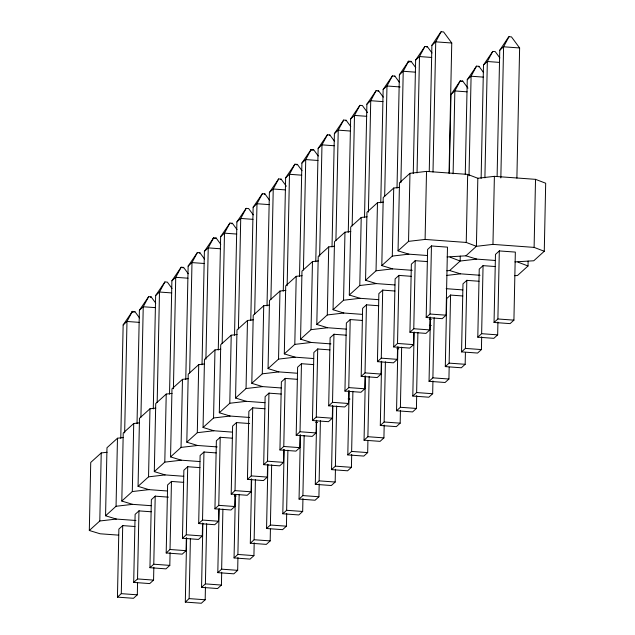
<?xml version="1.0" encoding="UTF-8"?>
<svg xmlns="http://www.w3.org/2000/svg" width="635" height="635" viewBox="0 0 635 635"><rect width="100%" height="100%" fill="white"/><g stroke="black" fill="none" stroke-linecap="round" stroke-linejoin="round"><path stroke-width="0.95" d="M118.721 535.146L100.108 533.781L89.313 530.495L90.734 462.447L101.227 452.945L107.069 452.263M89.313 530.495L99.798 520.986L101.227 452.945M135.953 520.502L116.356 519.065L105.561 515.779L106.982 447.731L117.475 438.229L123.317 437.547M105.561 515.779L116.054 506.27L117.475 438.229M137.565 582.986L137.319 594.82L133.477 598.297L117.443 597.13L118.872 529.082L122.841 525.486M120.769 438.356L123.15 324.945L132.398 311.38L134.858 311.563L139.517 317.889M151.217 505.706L132.604 504.349L121.809 501.055L123.23 433.014L133.723 423.513L139.565 422.831M117.443 597.13L121.285 593.654L122.706 525.605L134.969 526.502M124.65 432.903L126.984 321.469L132.398 311.38M121.809 501.055L132.302 491.553L133.723 423.513M153.837 567.285L153.567 580.104L149.725 583.581L133.699 582.406L135.12 514.366L139.097 510.762M137.025 423.64L139.398 310.229L148.646 296.664L151.106 296.839L155.766 303.173M167.473 490.99L148.86 489.633L138.057 486.339L139.486 418.298L149.971 408.789L155.821 408.114M133.699 582.406L137.533 578.929L138.962 510.889L151.217 511.778M140.922 417.203L143.232 306.753L148.646 296.664M138.057 486.339L148.55 476.837L149.971 408.789M170.085 552.569L169.815 565.388L165.973 568.865L149.947 567.69L151.368 499.65L155.345 496.046M153.273 408.916L155.646 295.513L164.902 281.948L167.354 282.123L172.022 288.457M183.721 476.274L165.108 474.916L154.305 471.622L155.734 403.574L166.227 394.073L172.069 393.398M149.947 567.69L153.781 564.213L155.21 496.173L168.41 497.134M157.17 402.487L159.488 292.036L164.902 281.948M154.305 471.622L164.798 462.121L166.227 394.073M186.333 537.845L186.063 550.672L182.221 554.149L166.195 552.974L167.616 484.926L171.593 481.33M169.521 394.2L171.894 280.789L181.15 267.224L183.602 267.406L188.27 273.741M199.969 461.558L181.356 460.2L170.553 456.906L171.982 388.858L182.475 379.357L188.317 378.682M166.195 552.974L170.029 549.497L171.458 481.449L183.713 482.346M173.403 388.755L175.736 277.312L181.15 267.224M170.553 456.906L181.046 447.405L182.475 379.357M202.581 523.129L202.311 535.948L198.477 539.425L182.443 538.258L183.872 470.21L187.841 466.614M185.769 379.484L188.143 266.073L197.398 252.508L199.858 252.69L204.518 259.017M217.202 446.913L197.604 445.484L186.809 442.19L188.23 374.142L198.723 364.641L204.565 363.958M182.443 538.258L186.285 534.781L187.706 466.733L199.969 467.63M189.667 373.047L191.984 262.596L197.398 252.508M205.446 586.954L205.176 599.773L201.335 603.25L185.309 602.083L186.65 537.98M185.309 602.083L189.143 598.607L190.405 538.448M186.809 442.19L197.294 432.689L198.723 364.641M218.813 509.397L218.559 521.232L214.725 524.708L198.691 523.542L200.12 455.493L204.089 451.898M202.017 364.768L204.399 251.357L213.646 237.792L216.106 237.974L220.766 244.3M232.466 432.125L213.852 430.76L203.057 427.474L204.478 359.426L214.971 349.925L220.813 349.242M198.691 523.542L202.533 520.065L203.954 452.017L216.217 452.914M205.899 359.315L208.232 247.88L213.646 237.792M221.694 572.238L221.424 585.057L217.591 588.534L201.557 587.359L202.898 523.264M201.557 587.359L205.399 583.882L206.653 523.732M203.057 427.474L213.55 417.965L214.971 349.925M235.061 494.681L234.815 506.516L230.973 509.992L214.94 508.825L216.368 440.777L220.345 437.182M218.265 350.052L220.647 236.641L229.894 223.076L232.354 223.258L237.014 229.584M249.698 417.473L230.108 416.044L219.305 412.75L220.734 344.71L231.219 335.209L237.069 334.526M214.94 508.825L218.781 505.349L220.21 437.301L232.466 438.198M222.171 343.614L224.48 233.164L229.894 223.076M237.942 557.522L237.673 570.341L233.839 573.818L217.805 572.643L219.146 508.548M217.805 572.643L221.647 569.166L222.909 509.016M219.305 412.75L229.799 403.249L231.219 335.209M251.333 478.981L251.063 491.8L247.221 495.276L231.196 494.101L232.616 426.061L236.593 422.458M234.521 335.336L236.895 221.925L246.15 208.359L248.602 208.534L253.27 214.868M264.97 402.685L246.356 401.328L235.553 398.034L236.982 329.994L247.475 320.484L253.317 319.81M231.196 494.101L235.029 490.625L236.458 422.585L249.658 423.545M238.419 328.898L240.728 218.448L246.15 208.359M254.19 542.798L253.929 555.625L250.087 559.102L234.053 557.927L235.379 494.816M234.053 557.927L237.895 554.45L239.157 494.292M235.553 398.034L246.047 388.533L247.475 320.484M267.581 464.264L267.311 477.083L263.469 480.56L247.444 479.385L248.864 411.345L252.841 407.741M250.769 320.611L253.143 207.208L262.398 193.643L264.851 193.818L269.518 200.152M281.218 387.969L262.604 386.612L251.801 383.318L253.23 315.27L263.723 305.768L269.565 305.094M247.444 479.385L251.277 475.909L252.706 407.868L264.962 408.757M254.667 314.182L256.984 203.732L262.398 193.643M270.423 529.066L270.177 540.901L266.335 544.378L250.309 543.211L251.65 479.108M250.309 543.211L254.143 539.734L255.405 479.576M251.801 383.318L262.295 373.817L263.723 305.768M283.829 449.54L283.559 462.367L279.725 465.844L263.692 464.669L265.12 396.629L269.089 393.025M267.017 305.895L269.391 192.484L278.646 178.927L281.107 179.102L286.345 186.222M297.466 373.253L278.852 371.896L268.057 368.602L269.478 300.553L279.971 291.052L285.813 290.378M263.692 464.669L267.533 461.193L268.954 393.152L281.218 394.041M270.915 299.466L273.233 189.008L278.646 178.927M286.695 513.366L286.425 526.185L282.583 529.661L266.557 528.495L267.899 464.391M266.557 528.495L270.391 525.018L271.653 464.86M268.057 368.602L278.543 359.1L279.971 291.052M300.077 434.824L299.807 447.643L295.974 451.12L279.94 449.953L281.368 381.905L285.337 378.309M283.266 291.179L285.639 177.768L294.894 164.203L297.355 164.386L302.014 170.72M313.714 358.537L295.1 357.18L284.305 353.885L285.726 285.837L296.22 276.336L302.062 275.661M279.94 449.953L283.781 446.476L285.202 378.428L297.466 379.325M287.147 285.734L289.481 174.292L294.894 164.203M302.943 498.65L302.673 511.469L298.839 514.945L282.805 513.778L284.147 449.675M282.805 513.778L286.647 510.302L287.901 450.144M284.305 353.885L294.799 344.384L296.22 276.336M316.309 421.092L316.063 432.927L312.222 436.404L296.188 435.237L297.617 367.189L301.585 363.593M299.514 276.463L301.895 163.052L311.142 149.487L313.603 149.669L318.262 155.996M330.946 343.892L311.348 342.463L300.553 339.169L301.974 271.121L312.468 261.62L318.318 260.937M296.188 435.237L300.03 431.76L301.458 363.712L313.714 364.609M303.419 270.026L305.729 159.575L311.142 149.487M319.191 483.933L318.921 496.753L315.087 500.229L299.053 499.062L300.395 434.959M299.053 499.062L302.895 495.586L304.157 435.427M300.553 339.169L311.047 329.66L312.468 261.62M332.581 405.392L332.311 418.211L328.47 421.688L312.444 420.521L313.865 352.473L317.841 348.877M315.77 261.747L318.143 148.336L327.39 134.771L329.851 134.953L334.51 141.28M346.218 329.105L327.604 327.739L316.801 324.453L318.23 256.405L328.716 246.904L334.566 246.221M312.444 420.521L316.278 417.044L317.706 348.996L329.962 349.893M319.643 256.294L321.977 144.859L327.39 134.771M335.439 469.217L335.177 482.036L331.335 485.513L315.301 484.338L316.651 420.243M315.301 484.338L319.143 480.862L320.405 420.711M316.801 324.453L327.295 314.944L328.716 246.904M348.829 390.676L348.559 403.495L344.718 406.971L328.692 405.805L330.113 337.756L334.089 334.161M332.018 247.031L334.391 133.62L343.646 120.055L346.099 120.237L350.766 126.563M362.466 314.381L343.852 313.023L333.05 309.729L334.478 241.689L344.972 232.188L350.814 231.505M328.692 405.805L332.526 402.328L333.954 334.28L346.21 335.177M335.915 240.594L338.233 130.143L343.646 120.055M351.695 454.493L351.425 467.32L347.583 470.797L331.557 469.622L332.875 406.511M331.557 469.622L335.391 466.146L336.653 405.987M333.05 309.729L343.543 300.228L344.972 232.188M365.077 375.96L364.808 388.779L360.966 392.255L344.94 391.081L346.361 323.04L350.337 319.437M348.266 232.315L350.639 118.904L359.894 105.339L362.355 105.513L367.594 112.641M378.714 299.664L360.101 298.307L349.298 295.013L350.726 226.973L361.22 217.464L367.062 216.789M344.94 391.081L348.774 387.604L350.202 319.564L362.458 320.453M352.163 225.877L354.481 115.427L359.894 105.339M367.919 440.769L367.673 452.596L363.831 456.073L347.805 454.906L349.147 390.803M347.805 454.906L351.639 451.429L352.901 391.271M349.298 295.013L359.791 285.512L361.22 217.464M381.325 361.244L381.056 374.063L377.222 377.539L361.188 376.365L362.617 308.324L366.585 304.721M364.514 217.591L366.887 104.188L376.142 90.622L378.603 90.797L383.262 97.131M394.962 284.948L376.349 283.591L365.554 280.297L366.974 212.249L377.468 202.748L383.31 202.073M361.188 376.365L365.03 372.888L366.451 304.848L378.714 305.737M368.395 212.146L370.729 100.711L376.142 90.622M384.191 425.061L383.921 437.88L380.079 441.357L364.053 440.19L365.395 376.087M364.053 440.19L367.887 436.713L369.149 376.555M365.554 280.297L376.039 270.796L377.468 202.748M397.558 347.512L397.304 359.346L393.47 362.823L377.436 361.648L378.865 293.6L382.834 290.005M380.762 202.875L383.143 89.464L392.39 75.898L394.851 76.081L399.51 82.415M412.194 270.304L392.597 268.875L381.802 265.581L383.222 197.533L393.716 188.031L399.558 187.357M377.436 361.648L381.278 358.172L382.699 290.124L394.962 291.02M384.667 196.437L386.977 85.987L392.39 75.898M400.439 410.345L400.169 423.164L396.335 426.641L380.301 425.474L381.643 361.371M380.301 425.474L384.143 421.997L385.397 361.839M381.802 265.581L392.295 256.08L393.716 188.031M413.806 332.788L413.56 344.622L409.718 348.099L393.684 346.932L395.113 278.884L399.09 275.288M397.01 188.158L399.391 74.747L408.638 61.182L411.099 61.365L415.758 67.691M427.466 255.516L408.853 254.159L398.05 250.865L399.478 182.816L409.964 173.315L426.522 171.394L467.67 174.395L477.83 178.268L494.387 176.347L535.527 179.348L545.687 183.221L544.266 251.269L533.773 260.771L514.914 261.898M393.684 346.932L397.526 343.456L398.955 275.407L411.21 276.304M400.891 182.713L403.225 71.271L408.638 61.182M416.687 395.629L416.417 408.448L412.583 411.925L396.55 410.758L397.891 346.654M396.55 410.758L400.391 407.281L401.653 347.123M398.05 250.865L408.543 241.363L409.964 173.315M430.078 317.087L429.808 329.906L425.966 333.383L409.94 332.216L411.361 264.168L415.338 260.572M413.266 173.442L415.639 60.031L424.894 46.466L427.347 46.649L432.014 52.975M409.94 332.216L413.774 328.74L415.203 260.691L427.458 261.588M417.036 172.926L419.481 56.555L424.894 46.466M432.935 380.913L432.673 393.732L428.831 397.208L412.798 396.034L414.147 331.938M412.798 396.034L416.639 392.557L417.901 332.407M408.543 241.363L425.101 239.435L426.522 171.394M426.188 317.5L430.022 314.023L431.451 245.975L447.484 247.142L446.056 315.19L442.214 318.667L426.188 317.5L427.609 249.452L431.586 245.856M429.244 171.545L431.887 45.315L440.555 32.282L441.142 31.75L443.595 31.933L451.755 43.005L449.032 173.18M432.999 172.014L435.729 41.839L441.142 31.75M449.167 367.181L448.921 379.016L445.079 382.492L429.054 381.317L430.395 317.222M429.054 381.317L432.887 377.841L434.149 317.69M465.415 352.465L465.169 364.299L461.327 367.776L445.302 366.601L446.722 298.553L450.699 294.957M449.35 173.315L451.001 94.417L460.256 80.851L462.709 81.034L467.955 88.154M445.302 366.601L449.135 363.125L450.564 295.077L462.82 295.974M453.104 173.784L454.843 90.94L460.256 80.851M460.256 256.103L460.153 261.033L449.659 270.534L446.849 270.772M481.687 336.756L481.417 349.575L477.583 353.052L461.55 351.885L462.978 283.837L466.947 280.241M465.264 174.371L467.249 79.7L476.504 66.135L478.965 66.318L483.624 72.652M544.266 251.269L534.106 247.396L492.958 244.388L476.401 246.316L466.241 242.443L467.67 174.395M461.55 351.885L465.392 348.409L466.812 280.36L479.076 281.257M469.003 175.832L471.091 76.224L476.504 66.135M477.83 178.268L476.401 246.316L465.915 255.818L447.056 256.945M497.935 322.04L497.665 334.859L493.832 338.336L477.798 337.169L479.227 269.121L483.195 265.525M481.124 178.395L483.497 64.984L492.752 51.419L495.213 51.602L499.872 57.928M477.798 337.169L481.64 333.692L483.06 265.644L495.324 266.541M484.902 177.879L487.339 61.508L492.752 51.419M492.958 244.388L494.387 176.347M494.046 322.453L497.888 318.976L499.316 250.928L515.342 252.095L513.921 320.143L510.08 323.62L494.046 322.453L495.475 254.405L499.443 250.809M497.11 176.498L499.753 50.268L508.413 37.235L509 36.703L511.461 36.886L519.62 47.958L516.89 178.133M500.84 177.951L503.587 46.792L509 36.703M514.715 275.725L517.525 275.487L528.018 265.986L528.122 261.056M534.106 247.396L535.527 179.348M134.858 311.563L134.271 312.095L131.81 311.912M150.519 297.378L151.106 296.839M183.015 267.938L183.602 267.406M199.271 253.222L199.858 252.69M215.519 238.506L216.106 237.974M231.767 223.79L232.354 223.258M264.263 194.35L264.851 193.818M280.511 179.634L281.107 179.102M296.767 164.917L297.355 164.386M313.603 149.669L313.015 150.201L310.555 150.019M329.263 135.485L329.851 134.953M345.511 120.769L346.099 120.237M378.015 91.329L378.603 90.797M394.264 76.613L394.851 76.081M411.099 61.365L410.512 61.897L408.051 61.714M426.76 47.18L427.347 46.649M123.15 324.945L126.984 321.469L139.248 322.366M139.398 310.229L143.232 306.753L155.496 307.642M155.646 295.513L159.488 292.036L171.744 292.925M171.894 280.789L175.736 277.312L187.992 278.209M188.143 266.073L191.984 262.596L204.24 263.493M204.399 251.357L208.232 247.88L220.496 248.777M220.647 236.641L224.48 233.164L236.744 234.061M236.895 221.925L240.728 218.448L252.992 219.345M253.143 207.208L256.984 203.732L269.24 204.621M269.391 192.484L273.233 189.008L285.488 189.905M285.639 177.768L289.481 174.292L301.736 175.189M301.895 163.052L305.729 159.575L317.992 160.472M318.143 148.336L321.977 144.859L334.24 145.756M334.391 133.62L338.233 130.143L350.488 131.04M350.639 118.904L354.481 115.427L366.736 116.316M366.887 104.188L370.729 100.711L382.984 101.6M383.143 89.464L386.977 85.987L400.177 86.955M399.391 74.747L403.225 71.271L415.488 72.168M415.639 60.031L419.481 56.555L431.736 57.452M431.887 45.315L435.729 41.839L451.755 43.005M462.709 81.034L462.121 81.566L459.669 81.391M478.369 66.85L478.965 66.318M451.001 94.417L454.843 90.94L467.098 91.837M467.249 79.7L471.091 76.224L483.346 77.121M483.497 64.984L487.339 61.508L499.594 62.405M499.753 50.268L503.587 46.792L519.62 47.958M392.295 256.08L408.853 254.159M376.039 270.796L392.597 268.875M495.324 260.469L476.71 259.112L460.153 261.033L449.993 257.159M359.791 285.512L376.349 283.591M446.826 275.407L460.462 273.828L480.052 275.257M343.543 300.228L360.101 298.307M327.295 314.944L343.852 313.023M311.047 329.66L327.604 327.739M294.799 344.384L311.348 342.463M278.543 359.1L295.1 357.18M262.295 373.817L278.852 371.896M246.047 388.533L262.604 386.612M229.799 403.249L246.356 401.328M213.55 417.965L230.108 416.044M197.294 432.689L213.852 430.76M181.046 447.405L197.604 445.484M164.798 462.121L181.356 460.2M148.55 476.837L165.108 474.916M132.302 491.553L148.86 489.633M116.054 506.27L132.604 504.349M99.798 520.986L116.356 519.065M425.101 239.435L466.241 242.443M213.058 238.323L214.694 238.442M446.175 288.687L462.828 289.901M430.022 314.023L446.056 315.19M497.888 318.976L513.921 320.143M429.347 319.262L431.308 319.405M429.379 325.342L431.268 325.477M413.774 328.74L429.808 329.906M481.64 333.692L497.665 334.859M397.526 343.456L413.56 344.622M465.392 348.409L481.417 349.575M396.851 348.702L398.804 348.845M381.278 358.172L397.304 359.346M449.135 363.125L465.169 364.299M365.03 372.888L381.056 374.063M432.887 377.841L448.921 379.016M348.774 387.604L364.808 388.779M416.639 392.557L432.673 393.732M348.131 398.931L350.02 399.066M332.526 402.328L348.559 403.495M400.391 407.281L416.417 408.448M316.278 417.044L332.311 418.211M384.143 421.997L400.169 423.164M315.603 422.283L317.563 422.426M300.03 431.76L316.063 432.927M367.887 436.713L383.921 437.88M283.781 446.476L299.807 447.643M351.639 451.429L367.673 452.596M267.533 461.193L283.559 462.367M335.391 466.146L351.425 467.32M251.277 475.909L267.311 477.083M319.143 480.862L335.177 482.036M235.029 490.625L251.063 491.8M302.895 495.586L318.921 496.753M234.355 495.871L236.315 496.014M218.781 505.349L234.815 506.516M286.647 510.302L302.673 511.469M202.533 520.065L218.559 521.232M270.391 525.018L286.425 526.185M186.285 534.781L202.311 535.948M254.143 539.734L270.177 540.901M170.029 549.497L186.063 550.672M237.895 554.45L253.929 555.625M153.781 564.213L169.815 565.388M221.647 569.166L237.673 570.341M137.533 578.929L153.567 580.104M205.399 583.882L221.424 585.057M121.285 593.654L137.319 594.82M189.143 598.607L205.176 599.773M465.915 255.818L476.71 259.112M449.659 270.534L460.462 273.828M517.858 262.112L528.018 265.986"/></g></svg>
